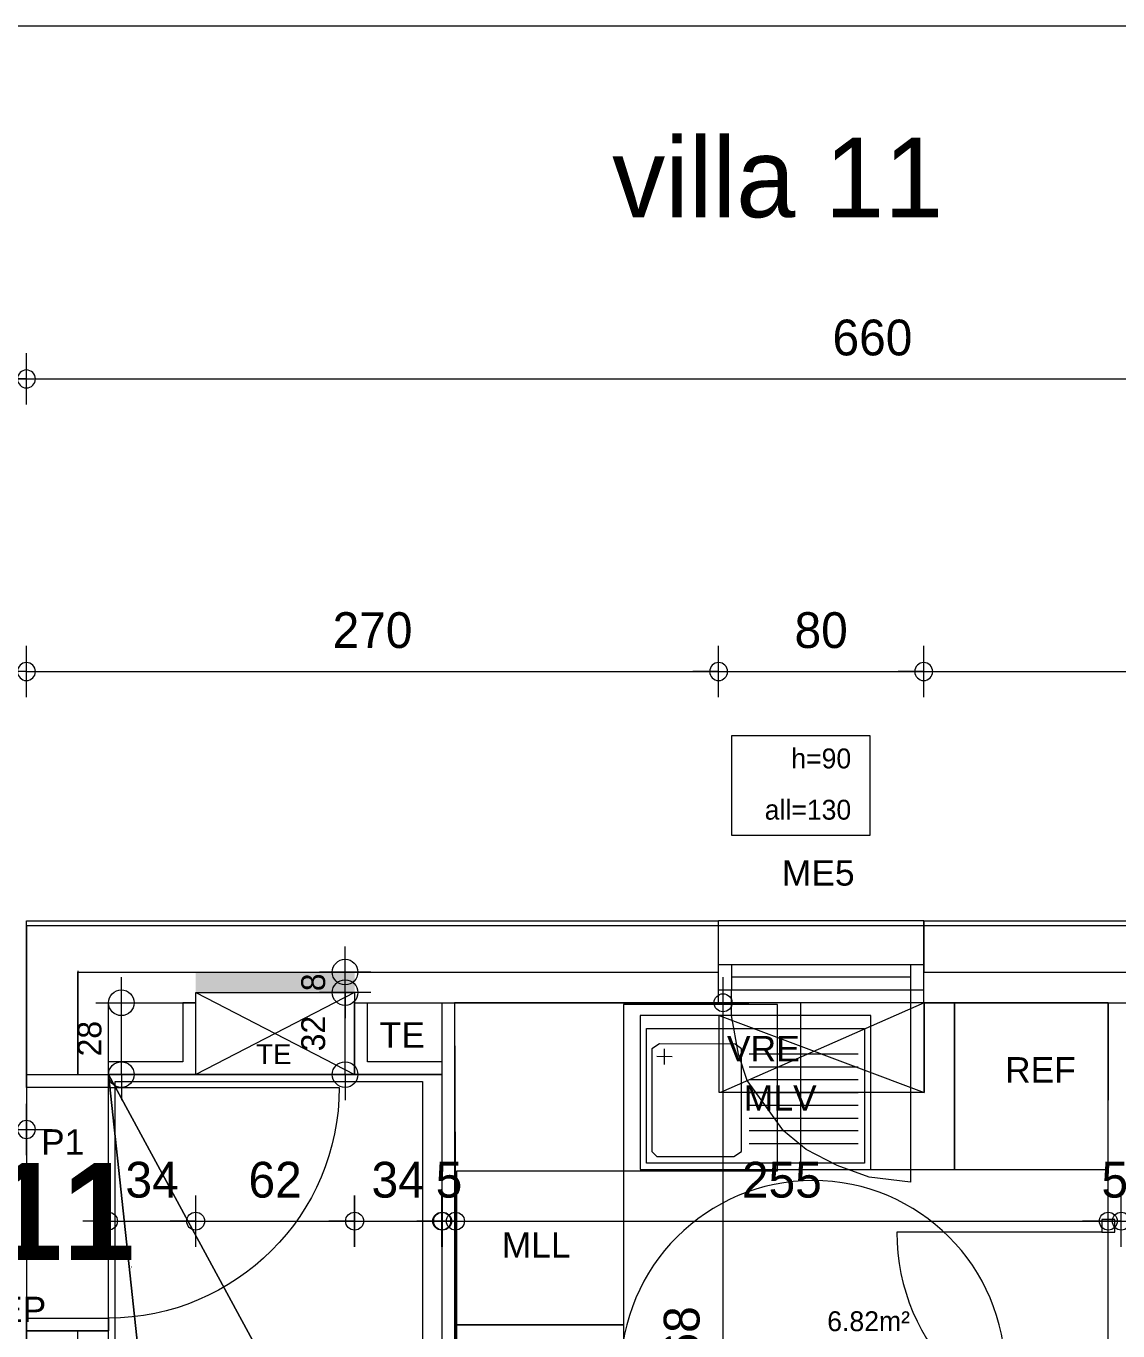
# Model space of a CAD drawing. Header units: metres. Extents: x 1.8 to 61.8, y -53.3 to -11.3.
# Drawn here: x 19.4 to 23.66, y -16.4 to -11.31 of the extents above; entities that cross this region are included whole.
import ezdxf
from ezdxf.enums import TextEntityAlignment as Align
from ezdxf.lldxf.tags import DXFTag

# ---------------------------------------------------------------- set-up
doc = ezdxf.new("R2010")
doc.units = ezdxf.units.M
doc.header["$MEASUREMENT"] = 0
for name, color, linetype in [('Calque commun', 7, 'Continuous'), ('Calque7', 7, 'Continuous'), ('Calque90', 7, 'Continuous'), ('Textes', 7, 'Continuous')]:
    doc.layers.add(name, color=color, linetype=linetype)
doc.styles.add('Arial16', font='arial.ttf', dxfattribs={"height": 0.077313})
doc.styles.add('Arial9', font='arial.ttf', dxfattribs={"height": 0.098961})
doc.styles.add('Century Gothic', font='GOTHIC.TTF', dxfattribs={"height": 0.310302})
doc.styles.add('Century Gothic10', font='GOTHIC.TTF', dxfattribs={"height": 0.077575})
doc.styles.add('Century Gothic15', font='GOTHIC.TTF', dxfattribs={"height": 0.139636})
doc.styles.add('Century Gothic16', font='GOTHICB.TTF', dxfattribs={"height": 0.378481})
doc.styles.add('Century Gothic20', font='GOTHIC.TTF', dxfattribs={"height": 0.09309})
tags = doc.linetypes.add('DOT2', pattern=[0.125, 0, -0.125]).pattern_tags.tags
tags[6:7] = [DXFTag(74, 4), DXFTag(75, 0), DXFTag(340, '0'), DXFTag(46, 1.0), DXFTag(50, 0.0), DXFTag(44, 0.0), DXFTag(45, 0.0)]
tags[4:5] = [DXFTag(74, 4), DXFTag(75, 0), DXFTag(340, '0'), DXFTag(46, 1.0), DXFTag(50, 0.0), DXFTag(44, 0.0), DXFTag(45, 0.0)]
tags = doc.linetypes.add('HIDDEN', pattern=[0.375, 0.25, -0.125]).pattern_tags.tags
tags[6:7] = [DXFTag(74, 4), DXFTag(75, 0), DXFTag(340, '0'), DXFTag(46, 1.0), DXFTag(50, 0.0), DXFTag(44, 0.0), DXFTag(45, 0.0)]
tags[4:5] = [DXFTag(74, 4), DXFTag(75, 0), DXFTag(340, '0'), DXFTag(46, 1.0), DXFTag(50, 0.0), DXFTag(44, 0.0), DXFTag(45, 0.0)]
tags = doc.linetypes.add('HIDDEN2', pattern=[0.1875, 0.125, -0.0625]).pattern_tags.tags
tags[6:7] = [DXFTag(74, 4), DXFTag(75, 0), DXFTag(340, '0'), DXFTag(46, 1.0), DXFTag(50, 0.0), DXFTag(44, 0.0), DXFTag(45, 0.0)]
tags[4:5] = [DXFTag(74, 4), DXFTag(75, 0), DXFTag(340, '0'), DXFTag(46, 1.0), DXFTag(50, 0.0), DXFTag(44, 0.0), DXFTag(45, 0.0)]

# ---------------------------------------------------------------- blocks, each defined once
blk = doc.blocks.new('new47')
at = {"layer": 'Calque commun', "color": 5, "linetype": 'Continuous', "lineweight": 9}
blk.add_arc((0, 0), 0.5, 0, 359.99941, dxfattribs=at)
blk = doc.blocks.new('new48')
at = {"layer": 'Calque commun', "color": 5, "linetype": 'Continuous', "lineweight": 9}
blk.add_arc((0, 0), 0.5, 0, 359.99941, dxfattribs=at)
blk = doc.blocks.new('DimLine53177')
at = {"layer": 'Calque commun', "color": 5, "linetype": 'Continuous', "lineweight": 9}
for p, q in [((22.1015, -13.9273), (22.1015, -13.7273)), ((22.9015, -13.9273), (22.9015, -13.7273)), ((22.1015, -13.8273), (22.0015, -13.8273)), ((22.1015, -13.8273), (22.9015, -13.8273)), ((22.9015, -13.8273), (23.0015, -13.8273))]:
    blk.add_line(p, q, dxfattribs=at)
at = {"layer": 'Calque commun', "color": 5, "linetype": 'Continuous', "lineweight": 9, "xscale": 0.07000000029802322, "yscale": 0.07000000029802322, "zscale": 0.07000000029802322}
for name, p in [('new47', (22.1015, -13.8273)), ('new48', (22.9015, -13.8273))]:
    blk.add_blockref(name, p, dxfattribs=at)
at = {"layer": 'Calque commun', "color": 5, "linetype": 'Continuous', "lineweight": 9, "style": 'Century Gothic15'}
blk.add_text('80', height=0.13964, dxfattribs=at).set_placement((22.5015, -13.7773), align=Align.BOTTOM_CENTER)
blk = doc.blocks.new('new49')
at = {"layer": 'Calque commun', "color": 5, "linetype": 'Continuous', "lineweight": 9}
blk.add_arc((0, 0), 0.5, 0, 359.99941, dxfattribs=at)
blk = doc.blocks.new('new50')
at = {"layer": 'Calque commun', "color": 5, "linetype": 'Continuous', "lineweight": 9}
blk.add_arc((0, 0), 0.5, 0, 359.99941, dxfattribs=at)
blk = doc.blocks.new('DimLine53185')
at = {"layer": 'Calque commun', "color": 5, "linetype": 'Continuous', "lineweight": 9}
for p, q in [((19.4015, -13.9273), (19.4015, -13.7273)), ((22.1015, -13.9273), (22.1015, -13.7273)), ((19.4015, -13.8273), (19.3015, -13.8273)), ((19.4015, -13.8273), (22.1015, -13.8273)), ((22.1015, -13.8273), (22.2015, -13.8273))]:
    blk.add_line(p, q, dxfattribs=at)
at = {"layer": 'Calque commun', "color": 5, "linetype": 'Continuous', "lineweight": 9, "xscale": 0.07000000029802322, "yscale": 0.07000000029802322, "zscale": 0.07000000029802322}
for name, p in [('new49', (19.4015, -13.8273)), ('new50', (22.1015, -13.8273))]:
    blk.add_blockref(name, p, dxfattribs=at)
at = {"layer": 'Calque commun', "color": 5, "linetype": 'Continuous', "lineweight": 9, "style": 'Century Gothic15'}
blk.add_text('270', height=0.13964, dxfattribs=at).set_placement((20.7515, -13.7773), align=Align.BOTTOM_CENTER)
blk = doc.blocks.new('new51')
at = {"layer": 'Calque commun', "color": 5, "linetype": 'Continuous', "lineweight": 9}
blk.add_arc((0, 0), 0.5, 0, 359.99941, dxfattribs=at)
blk = doc.blocks.new('new52')
at = {"layer": 'Calque commun', "color": 5, "linetype": 'Continuous', "lineweight": 9}
blk.add_arc((0, 0), 0.5, 0, 359.99941, dxfattribs=at)
blk = doc.blocks.new('DimLine53193')
at = {"layer": 'Calque commun', "color": 5, "linetype": 'Continuous', "lineweight": 9}
for p, q in [((22.9015, -13.9273), (22.9015, -13.7273)), ((26.0015, -13.9273), (26.0015, -13.7273)), ((22.9015, -13.8273), (22.8015, -13.8273)), ((22.9015, -13.8273), (26.0015, -13.8273)), ((26.0015, -13.8273), (26.1015, -13.8273))]:
    blk.add_line(p, q, dxfattribs=at)
at = {"layer": 'Calque commun', "color": 5, "linetype": 'Continuous', "lineweight": 9, "xscale": 0.07000000029802322, "yscale": 0.07000000029802322, "zscale": 0.07000000029802322}
for name, p in [('new51', (22.9015, -13.8273)), ('new52', (26.0015, -13.8273))]:
    blk.add_blockref(name, p, dxfattribs=at)
at = {"layer": 'Calque commun', "color": 5, "linetype": 'Continuous', "lineweight": 9, "style": 'Century Gothic15'}
blk.add_text('310', height=0.13964, dxfattribs=at).set_placement((24.4515, -13.7773), align=Align.BOTTOM_CENTER)
blk = doc.blocks.new('Block53986')
at = {"layer": 'Calque commun', "color": 7, "linetype": 'Continuous', "lineweight": 18}
for p, q in [((20.7065, -14.7998), (22.1015, -14.7998)), ((22.9015, -14.7998), (26.0015, -14.7998))]:
    blk.add_line(p, q, dxfattribs=at)
at = {"layer": 'Calque commun', "color": 7, "linetype": 'Continuous', "lineweight": 9}
for p, q in [((20.7065, -14.9998), (22.1015, -14.9998)), ((22.9015, -14.9998), (25.8015, -14.9998)), ((20.7065, -15.1198), (22.1015, -15.1198)), ((22.9015, -15.1198), (25.6815, -15.1198))]:
    blk.add_line(p, q, dxfattribs=at)
blk = doc.blocks.new('@PRES_1_$$_1-7')
at = {"layer": 'Calque commun', "color": 5, "linetype": 'Continuous', "lineweight": 9}
for p, q in [((0, 0.32), (0.8, 0.32)), ((0.8, 0.15), (0, 0.15)), ((0.05, 0.05), (0.05, 0.15)), ((0.75, 0.15), (0.75, 0.05)), ((0.05, 0.1), (0.75, 0.1)), ((0.8, 0.05), (0, 0.05)), ((0, 0), (0.8, 0))]:
    blk.add_line(p, q, dxfattribs=at)
blk = doc.blocks.new('@PRES_1_$$_1-8')
at = {"layer": 'Calque commun', "color": 7, "linetype": 'Continuous', "lineweight": 9}
blk.add_line((0, 0), (0, 0.32), dxfattribs=at)
blk = doc.blocks.new('@PRES_1_$$_1-9')
at = {"layer": 'Calque commun', "color": 7, "linetype": 'Continuous', "lineweight": 9}
blk.add_line((0, 0), (0, 0.32), dxfattribs=at)
blk = doc.blocks.new('INTER_2D_COMB3')
at = {"layer": 'Calque commun', "color": 0, "linetype": 'ByBlock', "lineweight": -2}
for name in ['@PRES_1_$$_1-7', '@PRES_1_$$_1-8']:
    blk.add_blockref(name, (0, 0), dxfattribs=at)
at = {"layer": 'Calque commun', "color": 0, "linetype": 'ByBlock', "lineweight": -2, "extrusion": (0, 0, -1), "xscale": -1, "yscale": -1, "zscale": -1, "rotation": -180}
blk.add_blockref('@PRES_1_$$_1-9', (-0.8, 0), dxfattribs=at)
blk = doc.blocks.new('PLACED_COMB3')
at = {"layer": 'Calque commun', "color": 0, "linetype": 'ByBlock', "lineweight": -2}
blk.add_blockref('INTER_2D_COMB3', (0, 0), dxfattribs=at)
blk = doc.blocks.new('new117')
at = {"layer": 'Calque commun', "color": 5, "linetype": 'Continuous', "lineweight": 9}
blk.add_arc((0, 0), 0.5, 0, 359.99941, dxfattribs=at)
blk = doc.blocks.new('new118')
at = {"layer": 'Calque commun', "color": 5, "linetype": 'Continuous', "lineweight": 9}
blk.add_arc((0, 0), 0.5, 0, 359.99941, dxfattribs=at)
blk = doc.blocks.new('DimLine55561')
at = {"layer": 'Calque commun', "color": 5, "linetype": 'Continuous', "lineweight": 9}
for p, q in [((18.3815, -15.7141), (18.3815, -15.5141)), ((19.4015, -15.7141), (19.4015, -15.5141)), ((18.3815, -15.6141), (18.2815, -15.6141)), ((18.3815, -15.6141), (19.4015, -15.6141)), ((19.4015, -15.6141), (19.5015, -15.6141))]:
    blk.add_line(p, q, dxfattribs=at)
at = {"layer": 'Calque commun', "color": 5, "linetype": 'Continuous', "lineweight": 9, "xscale": 0.07000000029802322, "yscale": 0.07000000029802322, "zscale": 0.07000000029802322}
for name, p in [('new117', (18.3815, -15.6141)), ('new118', (19.4015, -15.6141))]:
    blk.add_blockref(name, p, dxfattribs=at)
at = {"layer": 'Calque commun', "color": 5, "linetype": 'Continuous', "lineweight": 9, "style": 'Century Gothic15'}
blk.add_text('102', height=0.13964, dxfattribs=at).set_placement((18.8915, -15.5641), align=Align.BOTTOM_CENTER)
blk = doc.blocks.new('new123')
at = {"layer": 'Calque commun', "color": 5, "linetype": 'Continuous', "lineweight": 9}
blk.add_arc((0, 0), 0.5, 0, 359.99941, dxfattribs=at)
blk = doc.blocks.new('new124')
at = {"layer": 'Calque commun', "color": 5, "linetype": 'Continuous', "lineweight": 9}
blk.add_arc((0, 0), 0.5, 0, 359.99941, dxfattribs=at)
blk = doc.blocks.new('DimLine55585')
at = {"layer": 'Calque commun', "color": 5, "linetype": 'Continuous', "lineweight": 9}
for p, q in [((13.2015, -12.7855), (13.2015, -12.5855)), ((19.4015, -12.7855), (19.4015, -12.5855)), ((13.2015, -12.6855), (13.1015, -12.6855)), ((13.2015, -12.6855), (19.4015, -12.6855)), ((19.4015, -12.6855), (19.5015, -12.6855))]:
    blk.add_line(p, q, dxfattribs=at)
at = {"layer": 'Calque commun', "color": 5, "linetype": 'Continuous', "lineweight": 9, "xscale": 0.07000000029802322, "yscale": 0.07000000029802322, "zscale": 0.07000000029802322}
for name, p in [('new123', (13.2015, -12.6855)), ('new124', (19.4015, -12.6855))]:
    blk.add_blockref(name, p, dxfattribs=at)
at = {"layer": 'Calque commun', "color": 5, "linetype": 'Continuous', "lineweight": 9, "style": 'Century Gothic15'}
blk.add_text('620', height=0.13964, dxfattribs=at).set_placement((16.3015, -12.6355), align=Align.BOTTOM_CENTER)
blk = doc.blocks.new('new125')
at = {"layer": 'Calque commun', "color": 5, "linetype": 'Continuous', "lineweight": 9}
blk.add_arc((0, 0), 0.5, 0, 359.99941, dxfattribs=at)
blk = doc.blocks.new('new126')
at = {"layer": 'Calque commun', "color": 5, "linetype": 'Continuous', "lineweight": 9}
blk.add_arc((0, 0), 0.5, 0, 359.99941, dxfattribs=at)
blk = doc.blocks.new('DimLine55593')
at = {"layer": 'Calque commun', "color": 5, "linetype": 'Continuous', "lineweight": 9}
for p, q in [((19.4015, -12.7855), (19.4015, -12.5855)), ((26.0015, -12.7855), (26.0015, -12.5855)), ((19.4015, -12.6855), (19.3015, -12.6855)), ((19.4015, -12.6855), (26.0015, -12.6855)), ((26.0015, -12.6855), (26.1015, -12.6855))]:
    blk.add_line(p, q, dxfattribs=at)
at = {"layer": 'Calque commun', "color": 5, "linetype": 'Continuous', "lineweight": 9, "xscale": 0.07000000029802322, "yscale": 0.07000000029802322, "zscale": 0.07000000029802322}
for name, p in [('new125', (19.4015, -12.6855)), ('new126', (26.0015, -12.6855))]:
    blk.add_blockref(name, p, dxfattribs=at)
at = {"layer": 'Calque commun', "color": 5, "linetype": 'Continuous', "lineweight": 9, "style": 'Century Gothic15'}
blk.add_text('660', height=0.13964, dxfattribs=at).set_placement((22.7015, -12.6355), align=Align.BOTTOM_CENTER)
blk = doc.blocks.new('@PRES_1_$$_1-28')
at = {"layer": 'Calque commun', "color": 5, "linetype": 'Continuous', "lineweight": 9}
blk.add_line((0.05, 0.05), (0.05, 0.85), dxfattribs=at)
at = {"layer": 'Calque commun', "color": 5, "linetype": 'Continuous', "lineweight": 9, "extrusion": (0, 0, -1)}
blk.add_arc((-0.05, 0.05), 0.8, 90, 180, dxfattribs=at)
at = {"layer": 'Calque commun', "color": 5, "linetype": 'Continuous', "lineweight": 9}
mesh = blk.add_polyface(dxfattribs=at)
corners = [(0, 0), (0, 0.05), (0.05, 0.05), (0.05, 0)]
mesh.append_faces([[corners[k] for k in face] for face in [(0, 1, 2, 3)]], dxfattribs={"color": 5})
mesh = blk.add_polyface(dxfattribs=at)
corners = [(0.85, 0), (0.85, 0.05), (0.9, 0.05), (0.9, 0)]
mesh.append_faces([[corners[k] for k in face] for face in [(0, 1, 2, 3)]], dxfattribs={"color": 5})
blk = doc.blocks.new('@PRES_1_$$_1-29')
at = {"layer": 'Calque commun', "color": 0, "linetype": 'ByBlock', "lineweight": -2}
blk.add_line((0, 0), (0, 0.05), dxfattribs=at)
blk = doc.blocks.new('@PRES_1_$$_1-30')
at = {"layer": 'Calque commun', "color": 0, "linetype": 'ByBlock', "lineweight": -2}
blk.add_line((0, 0), (0, 0.05), dxfattribs=at)
blk = doc.blocks.new('INTER_2D_COMB10')
at = {"layer": 'Calque commun', "color": 0, "linetype": 'ByBlock', "lineweight": -2}
blk.add_blockref('@PRES_1_$$_1-28', (0, 0), dxfattribs=at)
at = {"layer": 'Calque commun', "color": 15, "linetype": 'Continuous', "lineweight": 18}
blk.add_blockref('@PRES_1_$$_1-29', (0, 0), dxfattribs=at)
at = {"layer": 'Calque commun', "color": 15, "linetype": 'Continuous', "lineweight": 18, "extrusion": (0, 0, -1), "xscale": -1, "yscale": -1, "zscale": -1, "rotation": -180}
blk.add_blockref('@PRES_1_$$_1-30', (-0.9, 0), dxfattribs=at)
blk = doc.blocks.new('PLACED_COMB10')
at = {"layer": 'Calque commun', "color": 0, "linetype": 'ByBlock', "lineweight": -2}
blk.add_blockref('INTER_2D_COMB10', (0, 0), dxfattribs=at)
blk = doc.blocks.new('_15')
at = {"layer": 'Calque90', "color": 6, "linetype": 'ByBlock', "lineweight": 9}
for p, q in [((0.9, 0.6), (0, 0.6)), ((0, 0.6), (0, 0)), ((0.9, 0), (0.9, 0.6)), ((0.025, 0.025), (0.025, 0.55)), ((0.025, 0.55), (0.875, 0.55)), ((0.875, 0.55), (0.875, 0.025)), ((0.075, 0.49), (0.045, 0.47)), ((0.045, 0.47), (0.045, 0.07)), ((0.37, 0.4888), (0.075, 0.49)), ((0.095, 0.4099), (0.095, 0.4699)), ((0.395, 0.47), (0.37, 0.4888)), ((0.395, 0.07), (0.395, 0.47)), ((0.125, 0.4398), (0.065, 0.44)), ((0.85, 0.45), (0.425, 0.45)), ((0.425, 0.4), (0.85, 0.4)), ((0.85, 0.35), (0.425, 0.35)), ((0.425, 0.3), (0.85, 0.3)), ((0.85, 0.25), (0.425, 0.25)), ((0.425, 0.2), (0.85, 0.2)), ((0.85, 0.15), (0.425, 0.15)), ((0.045, 0.07), (0.065, 0.05)), ((0.045, 0.07), (0.065, 0.05)), ((0.365, 0.05), (0.395, 0.07)), ((0.85, 0.1), (0.425, 0.1)), ((0, 0), (0.9, 0)), ((0.875, 0.025), (0.025, 0.025)), ((0.065, 0.05), (0.365, 0.05))]:
    blk.add_line(p, q, dxfattribs=at)
blk = doc.blocks.new('XMODULE1PG23')
at = {"layer": 'Calque commun', "color": 5, "linetype": 'Continuous', "lineweight": 9}
blk.add_arc((0, 0), 0.5, 0, 359.99941, dxfattribs=at)
blk = doc.blocks.new('XMODULE1PG24')
at = {"layer": 'Calque commun', "color": 5, "linetype": 'Continuous', "lineweight": 9}
blk.add_arc((0, 0), 0.5, 0, 359.99941, dxfattribs=at)
blk = doc.blocks.new('DimLine53444')
at = {"layer": 'Calque commun', "color": 5, "linetype": 'Continuous', "lineweight": 9}
for p, q in [((9.3189, -15.9912), (9.3189, -15.8912)), ((9.2189, -15.9912), (9.4189, -15.9912)), ((9.3189, -18.6713), (9.3189, -15.9912)), ((9.4189, -18.6713), (9.2189, -18.6713)), ((9.3189, -18.6713), (9.3189, -18.7713))]:
    blk.add_line(p, q, dxfattribs=at)
at = {"layer": 'Calque commun', "color": 5, "linetype": 'Continuous', "lineweight": 9, "extrusion": (0, 0, -1), "xscale": 0.07000000029802322, "yscale": 0.07000000029802322, "zscale": 0.07000000029802322, "rotation": 90}
for name, p in [('XMODULE1PG24', (-9.3189, -15.9912)), ('XMODULE1PG23', (-9.3189, -18.6713))]:
    blk.add_blockref(name, p, dxfattribs=at)
at = {"layer": 'Calque commun', "color": 5, "linetype": 'Continuous', "lineweight": 9, "style": 'Century Gothic15'}
blk.add_text('268', height=0.13964, rotation=90, dxfattribs=at).set_placement((9.2689, -17.3312), align=Align.BOTTOM_CENTER)
blk = doc.blocks.new('XMODULE1PG25')
at = {"layer": 'Calque commun', "color": 5, "linetype": 'Continuous', "lineweight": 9}
blk.add_arc((0, 0), 0.5, 0, 359.99941, dxfattribs=at)
blk = doc.blocks.new('XMODULE1PG26')
at = {"layer": 'Calque commun', "color": 5, "linetype": 'Continuous', "lineweight": 9}
blk.add_arc((0, 0), 0.5, 0, 359.99941, dxfattribs=at)
blk = doc.blocks.new('DimLine53452')
at = {"layer": 'Calque commun', "color": 5, "linetype": 'Continuous', "lineweight": 9}
for p, q in [((10.8722, -16.9433), (10.8722, -16.7433)), ((12.8815, -16.9433), (12.8815, -16.7433)), ((10.8722, -16.8433), (10.7722, -16.8433)), ((10.8722, -16.8433), (12.8815, -16.8433)), ((12.8815, -16.8433), (12.9815, -16.8433))]:
    blk.add_line(p, q, dxfattribs=at)
at = {"layer": 'Calque commun', "color": 5, "linetype": 'Continuous', "lineweight": 9, "extrusion": (0, 0, -1), "xscale": 0.07000000029802322, "yscale": 0.07000000029802322, "zscale": 0.07000000029802322}
for name, p in [('XMODULE1PG25', (-10.8722, -16.8433)), ('XMODULE1PG26', (-12.8815, -16.8433))]:
    blk.add_blockref(name, p, dxfattribs=at)
at = {"layer": 'Calque commun', "color": 5, "linetype": 'Continuous', "lineweight": 9, "style": 'Century Gothic15'}
blk.add_text('201', height=0.13964, dxfattribs=at).set_placement((11.8769, -16.7933), align=Align.BOTTOM_CENTER)
blk = doc.blocks.new('XMODULE1PG27')
at = {"layer": 'Calque commun', "color": 5, "linetype": 'Continuous', "lineweight": 9}
blk.add_arc((0, 0), 0.5, 0, 359.99941, dxfattribs=at)
blk = doc.blocks.new('XMODULE1PG28')
at = {"layer": 'Calque commun', "color": 5, "linetype": 'Continuous', "lineweight": 9}
blk.add_arc((0, 0), 0.5, 0, 359.99941, dxfattribs=at)
blk = doc.blocks.new('DimLine53460')
at = {"layer": 'Calque commun', "color": 5, "linetype": 'Continuous', "lineweight": 9}
for p, q in [((10.8215, -16.9433), (10.8215, -16.7433)), ((10.8722, -16.9433), (10.8722, -16.7433)), ((10.8215, -16.8433), (10.7215, -16.8433)), ((10.8215, -16.8433), (10.8722, -16.8433)), ((10.8722, -16.8433), (10.9722, -16.8433))]:
    blk.add_line(p, q, dxfattribs=at)
at = {"layer": 'Calque commun', "color": 5, "linetype": 'Continuous', "lineweight": 9, "extrusion": (0, 0, -1), "xscale": 0.07000000029802322, "yscale": 0.07000000029802322, "zscale": 0.07000000029802322}
for name, p in [('XMODULE1PG27', (-10.8215, -16.8433)), ('XMODULE1PG28', (-10.8722, -16.8433))]:
    blk.add_blockref(name, p, dxfattribs=at)
at = {"layer": 'Calque commun', "color": 5, "linetype": 'Continuous', "lineweight": 9, "style": 'Century Gothic15'}
blk.add_text('5', height=0.1396, dxfattribs=at).set_placement((10.8469, -16.7933), align=Align.BOTTOM_CENTER)
blk = doc.blocks.new('XMODULE1PG29')
at = {"layer": 'Calque commun', "color": 5, "linetype": 'Continuous', "lineweight": 9}
blk.add_arc((0, 0), 0.5, 0, 359.99941, dxfattribs=at)
blk = doc.blocks.new('XMODULE1PG30')
at = {"layer": 'Calque commun', "color": 5, "linetype": 'Continuous', "lineweight": 9}
blk.add_arc((0, 0), 0.5, 0, 359.99941, dxfattribs=at)
blk = doc.blocks.new('DimLine53468')
at = {"layer": 'Calque commun', "color": 5, "linetype": 'Continuous', "lineweight": 9}
for p, q in [((8.2748, -16.9433), (8.2748, -16.7433)), ((10.8215, -16.9433), (10.8215, -16.7433)), ((8.2748, -16.8433), (8.1748, -16.8433)), ((8.2748, -16.8433), (10.8215, -16.8433)), ((10.8215, -16.8433), (10.9215, -16.8433))]:
    blk.add_line(p, q, dxfattribs=at)
at = {"layer": 'Calque commun', "color": 5, "linetype": 'Continuous', "lineweight": 9, "extrusion": (0, 0, -1), "xscale": 0.07000000029802322, "yscale": 0.07000000029802322, "zscale": 0.07000000029802322}
for name, p in [('XMODULE1PG29', (-8.2748, -16.8433)), ('XMODULE1PG30', (-10.8215, -16.8433))]:
    blk.add_blockref(name, p, dxfattribs=at)
at = {"layer": 'Calque commun', "color": 5, "linetype": 'Continuous', "lineweight": 9, "style": 'Century Gothic15'}
blk.add_text('255', height=0.13964, dxfattribs=at).set_placement((9.5482, -16.7933), align=Align.BOTTOM_CENTER)
blk = doc.blocks.new('XMODULE1PG31')
at = {"layer": 'Calque commun', "color": 5, "linetype": 'Continuous', "lineweight": 9}
blk.add_arc((0, 0), 0.5, 0, 359.99941, dxfattribs=at)
blk = doc.blocks.new('XMODULE1PG32')
at = {"layer": 'Calque commun', "color": 5, "linetype": 'Continuous', "lineweight": 9}
blk.add_arc((0, 0), 0.5, 0, 359.99941, dxfattribs=at)
blk = doc.blocks.new('DimLine53476')
at = {"layer": 'Calque commun', "color": 5, "linetype": 'Continuous', "lineweight": 9}
for p, q in [((8.2248, -16.9433), (8.2248, -16.7433)), ((8.2748, -16.9433), (8.2748, -16.7433)), ((8.2248, -16.8433), (8.1248, -16.8433)), ((8.2248, -16.8433), (8.2748, -16.8433)), ((8.2748, -16.8433), (8.3748, -16.8433))]:
    blk.add_line(p, q, dxfattribs=at)
at = {"layer": 'Calque commun', "color": 5, "linetype": 'Continuous', "lineweight": 9, "extrusion": (0, 0, -1), "xscale": 0.07000000029802322, "yscale": 0.07000000029802322, "zscale": 0.07000000029802322}
for name, p in [('XMODULE1PG31', (-8.2248, -16.8433)), ('XMODULE1PG32', (-8.2748, -16.8433))]:
    blk.add_blockref(name, p, dxfattribs=at)
at = {"layer": 'Calque commun', "color": 5, "linetype": 'Continuous', "lineweight": 9, "style": 'Century Gothic15'}
blk.add_text('5', height=0.1396, dxfattribs=at).set_placement((8.2498, -16.7933), align=Align.BOTTOM_CENTER)
blk = doc.blocks.new('60x65')
at = {"layer": 'Calque commun', "color": 7, "linetype": 'HIDDEN', "lineweight": 9}
mesh = blk.add_polyface(dxfattribs=at)
corners = [(0, 0.6), (0.65, 0.6), (0.65, 0), (0, 0)]
mesh.append_faces([[corners[k] for k in face] for face in [(0, 1, 2, 3)]], dxfattribs={"color": 7})
blk = doc.blocks.new('XMODULE1PG61')
at = {"layer": 'Calque commun', "color": 5, "linetype": 'Continuous', "lineweight": 9}
blk.add_arc((0, 0), 0.5, 0, 359.9994, dxfattribs=at)
blk = doc.blocks.new('XMODULE1PG62')
at = {"layer": 'Calque commun', "color": 5, "linetype": 'Continuous', "lineweight": 9}
blk.add_arc((0, 0), 0.5, 0, 359.9994, dxfattribs=at)
blk = doc.blocks.new('DimLine60995')
at = {"layer": 'Calque commun', "color": 5, "linetype": 'Continuous', "lineweight": 9}
for p, q in [((6.9717, -15.9912), (6.9717, -15.8912)), ((6.8717, -15.9912), (7.0717, -15.9912)), ((6.9717, -16.2714), (6.9717, -15.9912)), ((6.8717, -16.2714), (7.0717, -16.2714)), ((6.9717, -16.2714), (6.9717, -16.3714))]:
    blk.add_line(p, q, dxfattribs=at)
at = {"layer": 'Calque commun', "color": 5, "linetype": 'Continuous', "lineweight": 9, "extrusion": (0, 0, -1), "xscale": -0.1000000014901161, "yscale": -0.1000000014901161, "zscale": -0.1000000014901161, "rotation": -90.00000000000001}
for name, p in [('XMODULE1PG62', (-6.9717, -15.9912)), ('XMODULE1PG61', (-6.9717, -16.2714))]:
    blk.add_blockref(name, p, dxfattribs=at)
at = {"layer": 'Calque commun', "color": 5, "linetype": 'Continuous', "lineweight": 9, "style": 'Century Gothic20'}
blk.add_text('28', height=0.09309, rotation=90, dxfattribs=at).set_placement((6.9217, -16.1313), align=Align.BOTTOM_CENTER)
blk = doc.blocks.new('XMODULE1PG63')
at = {"layer": 'Calque commun', "color": 5, "linetype": 'Continuous', "lineweight": 9}
blk.add_arc((0, 0), 0.5, 0, 359.99941, dxfattribs=at)
blk = doc.blocks.new('XMODULE1PG64')
at = {"layer": 'Calque commun', "color": 5, "linetype": 'Continuous', "lineweight": 9}
blk.add_arc((0, 0), 0.5, 0, 359.99941, dxfattribs=at)
blk = doc.blocks.new('DimLine61001')
at = {"layer": 'Calque commun', "color": 5, "linetype": 'Continuous', "lineweight": 9}
for p, q in [((7.8815, -16.7433), (7.8815, -16.9433)), ((8.2215, -16.9433), (8.2215, -16.7433)), ((7.8815, -16.8433), (7.7815, -16.8433)), ((7.8815, -16.8433), (8.2215, -16.8433)), ((8.2215, -16.8433), (8.3215, -16.8433))]:
    blk.add_line(p, q, dxfattribs=at)
at = {"layer": 'Calque commun', "color": 5, "linetype": 'Continuous', "lineweight": 9, "extrusion": (0, 0, -1), "xscale": -0.07000000029802322, "yscale": -0.07000000029802322, "zscale": -0.07000000029802322, "rotation": -180}
for name, p in [('XMODULE1PG63', (-7.8815, -16.8433)), ('XMODULE1PG64', (-8.2215, -16.8433))]:
    blk.add_blockref(name, p, dxfattribs=at)
at = {"layer": 'Calque commun', "color": 5, "linetype": 'Continuous', "lineweight": 9, "style": 'Century Gothic15'}
blk.add_text('34', height=0.13964, dxfattribs=at).set_placement((8.0515, -16.7933), align=Align.BOTTOM_CENTER)
blk = doc.blocks.new('XMODULE1PG65')
at = {"layer": 'Calque commun', "color": 5, "linetype": 'Continuous', "lineweight": 9}
blk.add_arc((0, 0), 0.5, 0, 359.99941, dxfattribs=at)
blk = doc.blocks.new('XMODULE1PG66')
at = {"layer": 'Calque commun', "color": 5, "linetype": 'Continuous', "lineweight": 9}
blk.add_arc((0, 0), 0.5, 0, 359.99941, dxfattribs=at)
blk = doc.blocks.new('DimLine61013')
at = {"layer": 'Calque commun', "color": 5, "linetype": 'Continuous', "lineweight": 9}
for p, q in [((7.2615, -16.7433), (7.2615, -16.9433)), ((7.8815, -16.9433), (7.8815, -16.7433)), ((7.2615, -16.8433), (7.1615, -16.8433)), ((7.2615, -16.8433), (7.8815, -16.8433)), ((7.8815, -16.8433), (7.9815, -16.8433))]:
    blk.add_line(p, q, dxfattribs=at)
at = {"layer": 'Calque commun', "color": 5, "linetype": 'Continuous', "lineweight": 9, "extrusion": (0, 0, -1), "xscale": -0.07000000029802322, "yscale": -0.07000000029802322, "zscale": -0.07000000029802322, "rotation": -180}
for name, p in [('XMODULE1PG65', (-7.2615, -16.8433)), ('XMODULE1PG66', (-7.8815, -16.8433))]:
    blk.add_blockref(name, p, dxfattribs=at)
at = {"layer": 'Calque commun', "color": 5, "linetype": 'Continuous', "lineweight": 9, "style": 'Century Gothic15'}
blk.add_text('62', height=0.13964, dxfattribs=at).set_placement((7.5715, -16.7933), align=Align.BOTTOM_CENTER)
blk = doc.blocks.new('XMODULE1PG67')
at = {"layer": 'Calque commun', "color": 5, "linetype": 'Continuous', "lineweight": 9}
blk.add_arc((0, 0), 0.5, 0, 359.99941, dxfattribs=at)
blk = doc.blocks.new('XMODULE1PG68')
at = {"layer": 'Calque commun', "color": 5, "linetype": 'Continuous', "lineweight": 9}
blk.add_arc((0, 0), 0.5, 0, 359.99941, dxfattribs=at)
blk = doc.blocks.new('DimLine61019')
at = {"layer": 'Calque commun', "color": 5, "linetype": 'Continuous', "lineweight": 9}
for p, q in [((6.9215, -16.7433), (6.9215, -16.9433)), ((7.2615, -16.7433), (7.2615, -16.9433)), ((6.9215, -16.8433), (6.8215, -16.8433)), ((6.9215, -16.8433), (7.2615, -16.8433)), ((7.2615, -16.8433), (7.3615, -16.8433))]:
    blk.add_line(p, q, dxfattribs=at)
at = {"layer": 'Calque commun', "color": 5, "linetype": 'Continuous', "lineweight": 9, "extrusion": (0, 0, -1), "xscale": -0.07000000029802322, "yscale": -0.07000000029802322, "zscale": -0.07000000029802322, "rotation": -180}
for name, p in [('XMODULE1PG67', (-6.9215, -16.8433)), ('XMODULE1PG68', (-7.2615, -16.8433))]:
    blk.add_blockref(name, p, dxfattribs=at)
at = {"layer": 'Calque commun', "color": 5, "linetype": 'Continuous', "lineweight": 9, "style": 'Century Gothic15'}
blk.add_text('34', height=0.13964, dxfattribs=at).set_placement((7.0915, -16.7933), align=Align.BOTTOM_CENTER)
blk = doc.blocks.new('XMODULE1PG69')
at = {"layer": 'Calque commun', "color": 5, "linetype": 'Continuous', "lineweight": 9}
blk.add_arc((0, 0), 0.5, 0, 359.9994, dxfattribs=at)
blk = doc.blocks.new('XMODULE1PG70')
at = {"layer": 'Calque commun', "color": 5, "linetype": 'Continuous', "lineweight": 9}
blk.add_arc((0, 0), 0.5, 0, 359.9994, dxfattribs=at)
blk = doc.blocks.new('DimLine61036')
at = {"layer": 'Calque commun', "color": 5, "linetype": 'Continuous', "lineweight": 9}
for p, q in [((7.8445, -15.9514), (7.8445, -15.8514)), ((7.9445, -15.9514), (7.7445, -15.9514)), ((7.8445, -16.2714), (7.8445, -15.9514)), ((7.9445, -16.2714), (7.7445, -16.2714)), ((7.8445, -16.2714), (7.8445, -16.3714))]:
    blk.add_line(p, q, dxfattribs=at)
at = {"layer": 'Calque commun', "color": 5, "linetype": 'Continuous', "lineweight": 9, "extrusion": (0, 0, -1), "xscale": -0.1000000014901161, "yscale": -0.1000000014901161, "zscale": -0.1000000014901161, "rotation": -90.00000000000001}
for name, p in [('XMODULE1PG70', (-7.8445, -15.9514)), ('XMODULE1PG69', (-7.8445, -16.2714))]:
    blk.add_blockref(name, p, dxfattribs=at)
at = {"layer": 'Calque commun', "color": 5, "linetype": 'Continuous', "lineweight": 9, "style": 'Century Gothic20'}
blk.add_text('32', height=0.09309, rotation=90, dxfattribs=at).set_placement((7.7945, -16.1114), align=Align.BOTTOM_CENTER)
blk = doc.blocks.new('XMODULE1PG71')
at = {"layer": 'Calque commun', "color": 5, "linetype": 'Continuous', "lineweight": 9}
blk.add_arc((0, 0), 0.5, 0, 359.9994, dxfattribs=at)
blk = doc.blocks.new('XMODULE1PG72')
at = {"layer": 'Calque commun', "color": 5, "linetype": 'Continuous', "lineweight": 9}
blk.add_arc((0, 0), 0.5, 0, 359.9994, dxfattribs=at)
blk = doc.blocks.new('DimLine61042')
at = {"layer": 'Calque commun', "color": 5, "linetype": 'Continuous', "lineweight": 9}
for p, q in [((7.8445, -15.8714), (7.8445, -15.7714)), ((7.9445, -15.8714), (7.7445, -15.8714)), ((7.8445, -15.9514), (7.8445, -15.8714)), ((7.9445, -15.9514), (7.7445, -15.9514)), ((7.8445, -15.9514), (7.8445, -16.0514))]:
    blk.add_line(p, q, dxfattribs=at)
at = {"layer": 'Calque commun', "color": 5, "linetype": 'Continuous', "lineweight": 9, "extrusion": (0, 0, -1), "xscale": -0.1000000014901161, "yscale": -0.1000000014901161, "zscale": -0.1000000014901161, "rotation": -90.00000000000001}
for name, p in [('XMODULE1PG72', (-7.8445, -15.8714)), ('XMODULE1PG71', (-7.8445, -15.9514))]:
    blk.add_blockref(name, p, dxfattribs=at)
at = {"layer": 'Calque commun', "color": 5, "linetype": 'Continuous', "lineweight": 9, "style": 'Century Gothic20'}
blk.add_text('8', height=0.0931, rotation=90, dxfattribs=at).set_placement((7.7945, -15.9114), align=Align.BOTTOM_CENTER)
blk = doc.blocks.new('120x220')
at = {"layer": 'Calque commun', "color": 7, "linetype": 'HIDDEN', "lineweight": 9}
mesh = blk.add_polyface(dxfattribs=at)
corners = [(0, 2.2), (0, 0), (1.2, 0), (1.2, 2.2)]
mesh.append_faces([[corners[k] for k in face] for face in [(0, 1, 2, 3)]], dxfattribs={"color": 7})
blk = doc.blocks.new('te 62x32')
at = {"layer": 'Calque commun', "color": 1, "linetype": 'Continuous', "lineweight": 18}
for p, q in [((0, 0.32), (0.62, 0)), ((0.62, 0.32), (0, 0))]:
    blk.add_line(p, q, dxfattribs=at)
at = {"layer": 'Textes', "color": 5, "linetype": 'ByBlock', "lineweight": -2, "style": 'Arial16'}
blk.add_text('TE', height=0.07731, dxfattribs=at).set_placement((0.2358, 0.0178), align=Align.BOTTOM_LEFT)
at = {"layer": 'Calque commun', "color": 1, "linetype": 'Continuous', "lineweight": 18}
mesh = blk.add_polyface(dxfattribs=at)
corners = [(0, 0.32), (0.62, 0.32), (0.62, 0), (0, 0)]
mesh.append_faces([[corners[k] for k in face] for face in [(0, 1, 2, 3)]], dxfattribs={"color": 1})
blk = doc.blocks.new('XMODULE1PG73')
at = {"layer": 'Calque commun', "color": 15, "linetype": 'Continuous', "lineweight": 18}
for p, q in [((7.2115, -15.9912), (7.2115, -16.2214)), ((7.2615, -15.9912), (7.2115, -15.9912)), ((7.2615, -15.9912), (7.2615, -16.2714)), ((7.8815, -16.2714), (7.8815, -15.9914)), ((7.8815, -15.9914), (7.9315, -15.9914)), ((7.9315, -16.2214), (7.9315, -15.9914)), ((8.2216, -15.9914), (8.2215, -18.6712)), ((8.2216, -15.9914), (8.2716, -15.9914)), ((8.2716, -15.9914), (8.2715, -18.6712)), ((10.8215, -15.9912), (10.8715, -15.9912)), ((10.8215, -16.8365), (10.8215, -15.9912)), ((7.2115, -16.2214), (6.9215, -16.2214)), ((6.9215, -16.2714), (6.9215, -16.2214)), ((8.2215, -16.2214), (7.9315, -16.2214)), ((7.2615, -16.2714), (6.9215, -16.2714)), ((8.2215, -16.2714), (7.8815, -16.2714))]:
    blk.add_line(p, q, dxfattribs=at)
at = {"layer": 'Calque commun', "color": 7, "linetype": 'Continuous', "lineweight": 9}
blk.add_line((10.8215, -15.9912), (10.8215, -16.3712), dxfattribs=at)
at = {"layer": 'Calque commun', "color": 7, "linetype": 'HIDDEN', "lineweight": 9}
blk.add_arc((9.6696, -17.4349), 0.75, 270, 269.9994, dxfattribs=at)
at = {"layer": 'Calque commun', "color": 91, "linetype": 'Continuous', "lineweight": 9}
blk.add_trace([(7.8815, -15.9514), (7.8815, -15.8714), (7.2616, -15.9514), (7.2616, -15.8714)], dxfattribs=at)
at = {"layer": 'Calque commun', "color": 5, "linetype": 'Continuous', "lineweight": 9}
for name in ['DimLine61042', 'DimLine61036', 'DimLine60995', 'DimLine53444', 'DimLine61019', 'DimLine61013', 'DimLine61001', 'DimLine53476', 'DimLine53468', 'DimLine53460', 'DimLine53452']:
    blk.add_blockref(name, (0, 0), dxfattribs=at)
at = {"layer": 'Calque commun', "color": 0, "linetype": 'ByBlock', "lineweight": -2}
for name, p in [('te 62x32', (7.2616, -16.2714)), ('60x65', (8.2807, -17.2475)), ('60x65', (8.2807, -17.8475))]:
    blk.add_blockref(name, p, dxfattribs=at)
at = {"layer": 'Calque commun', "color": 0, "linetype": 'ByBlock', "lineweight": -2, "extrusion": (0, 0, -1), "xscale": -1, "yscale": -1, "zscale": -1}
for name, p, rotation in [('60x65', (-8.9307, -16.6475), -90), ('60x65', (-9.6215, -16.6412), -90), ('60x65', (-10.2215, -16.6412), -90), ('120x220', (-8.1469, -18.4985), -180), ('PLACED_COMB10', (-10.8465, -16.8365), 90.00000000000001)]:
    blk.add_blockref(name, p, dxfattribs=dict(at, rotation=rotation))
at = {"layer": 'Calque commun', "color": 0, "linetype": 'DOT2', "lineweight": -2, "xscale": -1, "yscale": -1, "zscale": -1, "rotation": -180}
blk.add_blockref('_15', (8.9957, -16.6414), dxfattribs=at)
at = {"layer": 'Calque commun', "color": 9, "linetype": 'ByBlock', "lineweight": -2, "style": 'Century Gothic10'}
blk.add_text('6.82m²', height=0.07758, dxfattribs=at).set_placement((9.7252, -17.195), align=Align.TOP_LEFT)
at = {"layer": 'Textes', "color": 5, "linetype": 'ByBlock', "lineweight": -2, "style": 'Arial9'}
for s, p in [('REF', (10.6952, -16.332)), ('MLV', (9.6842, -16.4414)), ('MLL', (8.7243, -17.0153))]:
    blk.add_text(s, height=0.09896, dxfattribs=at).set_placement(p, align=Align.BOTTOM_RIGHT)
at = {"layer": 'Calque commun', "color": 9, "linetype": 'Continuous', "lineweight": 9}
mesh = blk.add_polyface(dxfattribs=at)
corners = [(10.8215, -18.6712), (10.8215, -15.9912), (8.2716, -15.9912), (8.2816, -18.6712)]
mesh.append_faces([[corners[k] for k in face] for face in [(0, 1, 2, 3)]], dxfattribs={"color": 9})
mesh = blk.add_polyface(dxfattribs=at)
corners = [(6.8815, -19.6158), (7.2216, -19.6158), (6.8815, -24.3512), (10.5815, -20.5513), (8.2215, -18.6712), (10.5815, -19.6512), (10.8615, -20.6013), (12.8815, -24.3512), (10.8615, -20.5513), (7.2216, -19.0635), (6.9215, -19.0635), (6.9215, -16.2714), (11.7015, -18.6712), (11.7015, -19.5712), (10.8615, -19.5712), (8.2215, -16.2714), (12.8815, -20.6013), (10.8615, -19.6512)]
mesh.append_faces([[corners[k] for k in face] for face in [(4, 11, 15)]], dxfattribs={"vtx0": -1, "color": 9})
mesh.append_faces([[corners[k] for k in face] for face in [(3, 4, 5)]], dxfattribs={"vtx0": -1, "vtx1": -1, "color": 9})
mesh.append_faces([[corners[k] for k in face] for face in [(3, 6, 7), (3, 1, 4), (4, 9, 11), (12, 14, 5), (3, 2, 1)]], dxfattribs={"vtx0": -1, "vtx1": -1, "vtx2": -1, "color": 9})
mesh.append_faces([[corners[k] for k in face] for face in [(4, 1, 9), (3, 7, 2)]], dxfattribs={"vtx0": -1, "vtx2": -1, "color": 9})
mesh.append_faces([[corners[k] for k in face] for face in [(0, 1, 2)]], dxfattribs={"vtx1": -1, "color": 9})
mesh.append_faces([[corners[k] for k in face] for face in [(4, 12, 5)]], dxfattribs={"vtx1": -1, "vtx2": -1, "color": 9})
mesh.append_faces([[corners[k] for k in face] for face in [(3, 8, 6), (9, 10, 11), (12, 13, 14), (6, 16, 7), (14, 17, 5)]], dxfattribs={"vtx2": -1, "color": 9})
blk = doc.blocks.new('Block59919')
at = {"layer": 'Calque commun', "color": 7, "linetype": 'Continuous', "lineweight": 18}
for p, q in [((19.4015, -15.4), (19.4015, -14.7998)), ((19.4015, -18.6944), (19.4015, -16.4))]:
    blk.add_line(p, q, dxfattribs=at)
at = {"layer": 'Calque commun', "color": 7, "linetype": 'Continuous', "lineweight": 9}
for p, q in [((19.6015, -15.4), (19.6015, -14.9998)), ((19.7215, -15.4), (19.7215, -15.1198)), ((19.6015, -18.6944), (19.6015, -16.4)), ((19.7215, -18.6944), (19.7215, -16.4))]:
    blk.add_line(p, q, dxfattribs=at)
blk = doc.blocks.new('@PRES_1_$$_1-25')
at = {"layer": 'Calque commun', "color": 5, "linetype": 'Continuous', "lineweight": 9}
blk.add_line((0.05, 0.32), (0.05, 1.22), dxfattribs=at)
at = {"layer": 'Calque commun', "color": 5, "linetype": 'Continuous', "lineweight": 9, "extrusion": (0, 0, -1)}
blk.add_arc((-0.05, 0.32), 0.9, 90, 180, dxfattribs=at)
at = {"layer": 'Calque commun', "color": 5, "linetype": 'Continuous', "lineweight": 9}
mesh = blk.add_polyface(dxfattribs=at)
corners = [(0, 0), (0, 0.32), (0.05, 0.32), (0.05, 0)]
mesh.append_faces([[corners[k] for k in face] for face in [(0, 1, 2, 3)]], dxfattribs={"color": 5})
mesh = blk.add_polyface(dxfattribs=at)
corners = [(0.95, 0), (0.95, 0.32), (1, 0.32), (1, 0)]
mesh.append_faces([[corners[k] for k in face] for face in [(0, 1, 2, 3)]], dxfattribs={"color": 5})
blk = doc.blocks.new('@PRES_1_$$_1-26')
at = {"layer": 'Calque commun', "color": 0, "linetype": 'ByBlock', "lineweight": -2}
blk.add_line((0, 0), (0, 0.32), dxfattribs=at)
blk = doc.blocks.new('@PRES_1_$$_1-27')
at = {"layer": 'Calque commun', "color": 0, "linetype": 'ByBlock', "lineweight": -2}
blk.add_line((0, 0), (0, 0.32), dxfattribs=at)
blk = doc.blocks.new('INTER_2D_COMB9')
at = {"layer": 'Calque7', "color": 0, "linetype": 'ByBlock', "lineweight": -2}
blk.add_blockref('@PRES_1_$$_1-25', (0, 0), dxfattribs=at)
at = {"layer": 'Calque7', "color": 7, "linetype": 'Continuous', "lineweight": 9}
blk.add_blockref('@PRES_1_$$_1-26', (0, 0), dxfattribs=at)
at = {"layer": 'Calque7', "color": 7, "linetype": 'Continuous', "lineweight": 9, "extrusion": (0, 0, -1), "xscale": -1, "yscale": -1, "zscale": -1, "rotation": -180}
blk.add_blockref('@PRES_1_$$_1-27', (-1, 0), dxfattribs=at)
blk = doc.blocks.new('PLACED_COMB9')
at = {"layer": 'Calque7', "color": 0, "linetype": 'ByBlock', "lineweight": -2}
blk.add_blockref('INTER_2D_COMB9', (0, 0), dxfattribs=at)
blk = doc.blocks.new('Block60714')
at = {"layer": 'Calque commun', "color": 7, "linetype": 'Continuous', "lineweight": 18}
blk.add_line((19.4015, -14.7998), (20.0616, -14.7998), dxfattribs=at)
at = {"layer": 'Calque commun', "color": 7, "linetype": 'Continuous', "lineweight": 9}
for p, q in [((19.6015, -14.9998), (20.0616, -14.9998)), ((19.7215, -15.1198), (20.0616, -15.1198))]:
    blk.add_line(p, q, dxfattribs=at)

msp = doc.modelspace()

# ---------------------------------------------------------------- linework, layer by layer
at = {"layer": 'Calque commun', "color": 7, "linetype": 'Continuous', "lineweight": 18}
msp.add_line((20.0616, -14.7998), (20.7065, -14.7998), dxfattribs=at)
at = {"layer": 'Calque commun', "color": 12, "linetype": 'Continuous', "lineweight": 18}
for p, q in [((22.1015, -14.9998), (22.1015, -14.7998)), ((22.9015, -14.7998), (22.9015, -14.9998)), ((19.6015, -14.9952), (19.6015, -15.3998)), ((19.6015, -14.9952), (19.6015, -15.3998)), ((19.6015, -15.0001), (22.1015, -14.9998)), ((22.9015, -14.9998), (24.4815, -15.0001)), ((19.4015, -15.3998), (19.6015, -15.3998)), ((19.811, -16.1513), (19.8104, -16.1513)), ((19.4015, -16.4), (19.5615, -16.4)), ((19.6215, -16.4), (19.5615, -16.4))]:
    msp.add_line(p, q, dxfattribs=at)
at = {"layer": 'Calque commun', "color": 7, "linetype": 'HIDDEN', "lineweight": 9, "flags": 128}
msp.add_lwpolyline([(22.8497, -15.0698), (22.8497, -15.8198), (22.6882, -15.8002), (22.5637, -15.7544), (22.4425, -15.6921), (22.354, -15.62), (22.2819, -15.5185), (22.2131, -15.4235), (22.1789, -15.3198), (22.1515, -15.1698), (22.1515, -15.0698)], dxfattribs=at)
at = {"layer": 'Calque commun', "color": 21, "linetype": 'HIDDEN2', "lineweight": 9, "flags": 128}
msp.add_lwpolyline([(22.9035, -15.12), (22.9035, -15.47), (22.1035, -15.47), (22.1035, -15.17), (22.9035, -15.47), (22.9035, -15.12), (22.1086, -15.47)], dxfattribs=at)
at = {"layer": 'Calque commun', "color": 9, "linetype": 'Continuous', "lineweight": 9}
msp.add_polyline3d([(26.0015, -14.8198, 0), (19.4015, -14.8198, 0), (19.4015, -16.6552, 0), (13.0015, -16.6552, 0), (13.2015, -16.6552, 0), (13.2015, -14.8198, 0), (6.6015, -14.8198, 0), (6.6015, -23.8198, 0), (13.0015, -23.8198, 0), (13.0015, -25.6552, 0), (19.6015, -25.6552, 0), (19.6015, -23.8198, 0), (26.0015, -23.8198, 0)], close=True, dxfattribs=at)

# ---------------------------------------------------------------- block references
at = {"layer": 'Calque commun', "color": 5, "linetype": 'Continuous', "lineweight": 9}
for name in ['DimLine55585', 'DimLine55593', 'DimLine53185', 'DimLine53177', 'DimLine53193', 'DimLine55561']:
    msp.add_blockref(name, (0, 0), dxfattribs=at)
at = {"layer": 'Calque commun', "color": 0, "linetype": 'ByBlock', "lineweight": -2}
for name, p in [('Block59919', (0, 0)), ('Block60714', (0, 0)), ('Block53986', (0, 0)), ('XMODULE1PG73', (12.8, 0.8714))]:
    msp.add_blockref(name, p, dxfattribs=at)
at = {"layer": 'Calque commun', "color": 0, "linetype": 'ByBlock', "lineweight": -2, "extrusion": (0, 0, -1), "xscale": -1, "yscale": -1, "zscale": -1, "rotation": -180}
msp.add_blockref('PLACED_COMB3', (-22.9015, -15.1198), dxfattribs=at)
at = {"layer": 'Calque commun', "color": 0, "linetype": 'ByBlock', "lineweight": -2, "rotation": -90.00000000000001}
msp.add_blockref('PLACED_COMB9', (19.4015, -15.4), dxfattribs=at)

# ---------------------------------------------------------------- texts
at = {"layer": 'Calque commun', "color": 5, "linetype": 'ByBlock', "lineweight": -2, "insert": (22.6187, -14.1276), "char_height": 0.07758, "attachment_point": 3, "line_spacing_factor": 1.546883, "style": 'Century Gothic10'}
msp.add_mtext('h=90\\Pall=130', dxfattribs=at)
at = {"layer": 'Textes', "color": 5, "linetype": 'ByBlock', "lineweight": -2}
for s, height, style, p in [('villa 11', 0.3103, 'Century Gothic', (21.6861, -12.1476)), ('P1', 0.09896, 'Arial9', (19.4583, -15.7421)), ('11', 0.37848, 'Century Gothic16', (19.2616, -16.2375)), ('EP', 0.09896, 'Arial9', (19.2943, -16.3956))]:
    msp.add_text(s, height=height, dxfattribs=dict(at, style=style)).set_placement(p, align=Align.BOTTOM_LEFT)
at = {"layer": 'Textes', "color": 5, "linetype": 'ByBlock', "lineweight": -2, "style": 'Arial9'}
for s, p in [('ME5', (22.6321, -14.6923)), ('VRE', (22.4182, -15.378))]:
    msp.add_text(s, height=0.09896, dxfattribs=at).set_placement(p, align=Align.BOTTOM_RIGHT)
msp.add_text('TE', height=0.09896, dxfattribs=at).set_placement((20.9559, -15.1961), align=Align.TOP_RIGHT)

# ---------------------------------------------------------------- meshes
at = {"layer": 'Calque commun', "color": 7, "linetype": 'Continuous', "lineweight": 9}
mesh = msp.add_polyface(dxfattribs=at)
corners = [(61.7636, -11.3086), (1.7636, -11.3086), (1.7636, -53.3086), (61.7636, -53.3086)]
mesh.append_faces([[corners[k] for k in face] for face in [(0, 1, 2, 3)]], dxfattribs={"color": 7})
at = {"layer": 'Calque commun', "color": 11, "linetype": 'Continuous', "lineweight": 18}
mesh = msp.add_polyface(dxfattribs=at)
corners = [(22.1529, -14.0768), (22.6913, -14.0768), (22.6913, -14.4675), (22.1529, -14.4675)]
mesh.append_faces([[corners[k] for k in face] for face in [(0, 1, 2, 3)]], dxfattribs={"color": 11})

doc.saveas('drawing.dxf')
